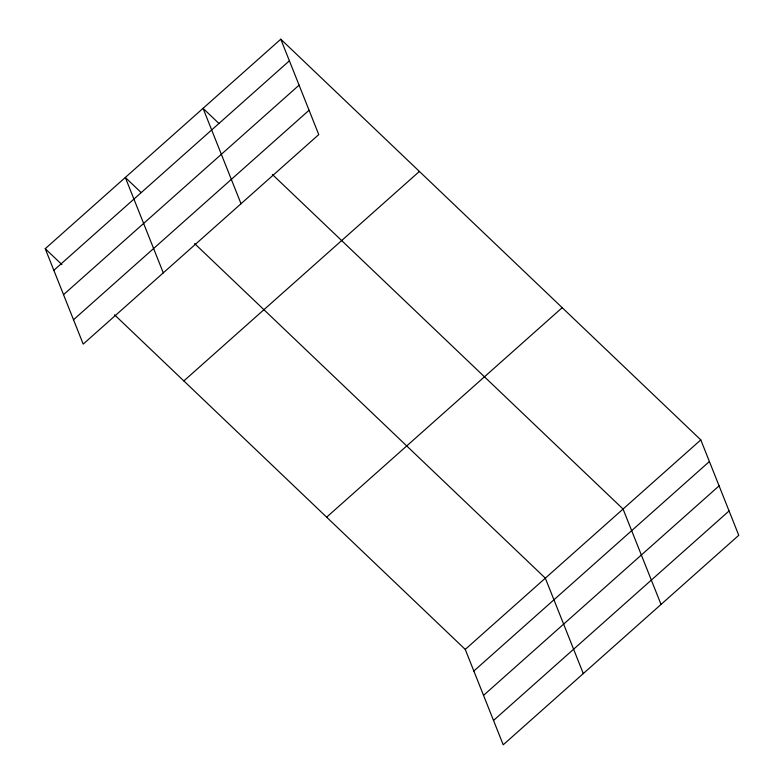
<?xml version="1.0" encoding="UTF-8"?>
<svg xmlns="http://www.w3.org/2000/svg" width="784" height="784" viewBox="0 0 784 784"><rect width="100%" height="100%" fill="white"/><g stroke="black" fill="none" stroke-linecap="round" stroke-linejoin="round"><path stroke-width="1.18" d="M280.79 39.2L318.755 134.593L83.202 344.098L45.237 248.695L280.79 39.2L700.798 439.902L738.763 535.305L503.21 744.8L465.245 649.407L114.542 314.815M53.841 270.313L289.394 60.819M63.533 294.666L299.086 85.162M73.51 319.745L309.072 110.25M183.838 380.926L419.401 171.431M326.644 517.166L562.197 307.671M465.245 649.407L700.798 439.902M473.85 671.016L709.402 461.521M483.532 695.369L719.095 485.864M493.518 720.457L729.071 510.952M218.854 123.402L203.056 108.339L241.021 203.732M272.362 174.45L623.064 509.041L661.03 604.435M141.12 192.531L125.322 177.468L163.288 272.861M194.628 243.589L545.331 578.171L583.296 673.574M45.237 248.695L61.907 264.6"/></g></svg>
